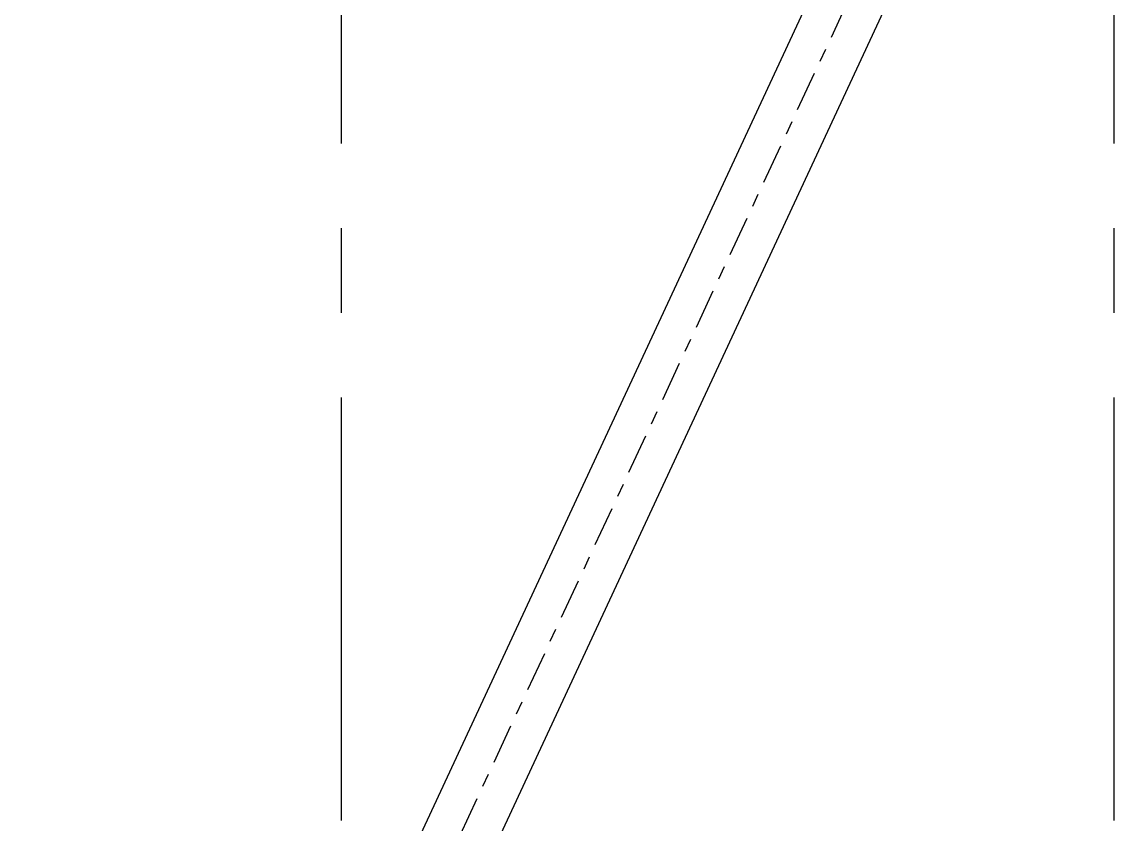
# Model space of a CAD drawing. Header units: millimetres. Extents: x 2368 to 8313, y 7493 to 11698.
# Drawn here: x 4314.6 to 4396.6, y 11313.7 to 11373.8 of the extents above; entities that cross this region are included whole.
import ezdxf

# ---------------------------------------------------------------- set-up
doc = ezdxf.new("R2010")
doc.units = ezdxf.units.MM
for name, pattern in [('CENTER', [50.8, 31.75, -6.35, 6.35, -6.35]), ('XKITLINE00', [0]), ('XKITLINE03', [6, 3, -1, 1, -1])]:
    doc.linetypes.add(name, pattern=pattern)

msp = doc.modelspace()

# ---------------------------------------------------------------- linework, layer by layer
at = {"color": 6, "linetype": 'CENTER'}
for p, q in [((4338.5882, 10907.5139), (4338.5882, 11495.735)), ((4396.5882, 10907.5139), (4396.5882, 11495.735))]:
    msp.add_line(p, q, dxfattribs=at)
at = {"color": 8, "linetype": 'XKITLINE03'}
for p, q in [((4314.5881, 11242.1507), (4396.5881, 11418.2997)), ((4314.5882, 11242.1507), (4396.5882, 11418.2997))]:
    msp.add_line(p, q, dxfattribs=at)
at = {"color": 8, "linetype": 'XKITLINE00'}
for p, q in [((4382.8729, 11395.2958), (4318.5868, 11257.1991)), ((4387.8266, 11393.0198), (4323.5406, 11254.9231))]:
    msp.add_line(p, q, dxfattribs=at)

doc.saveas('drawing.dxf')
